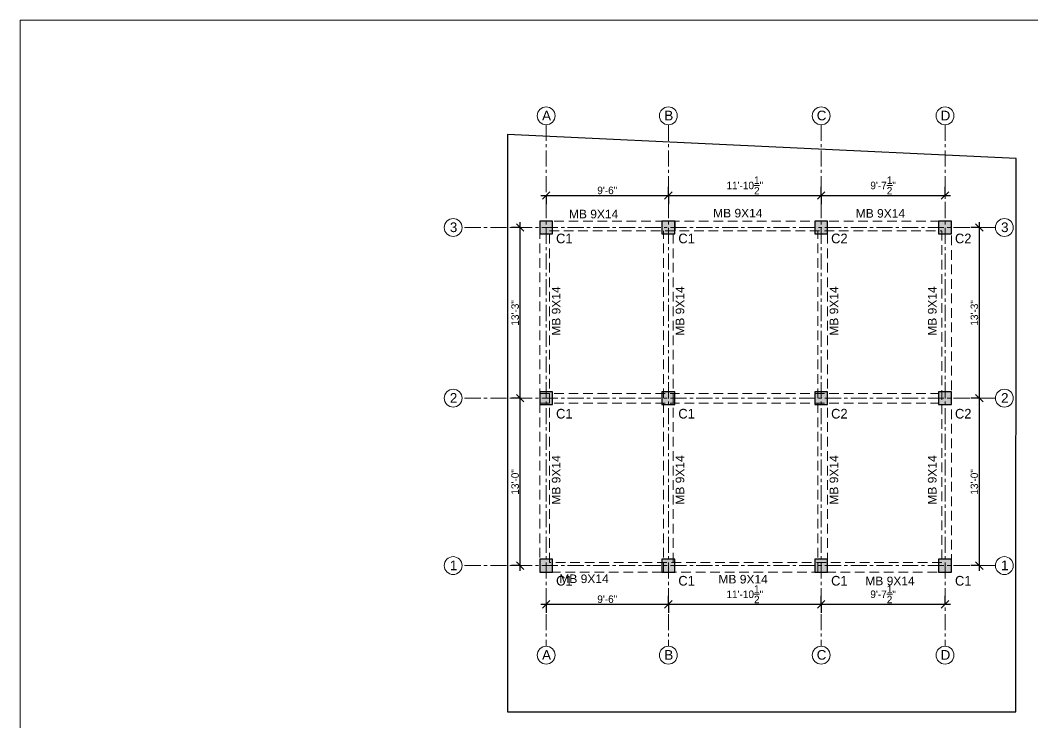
# Model space of a CAD drawing. Header units: inches. Extents: x 28835 to 36795, y -18828 to -9750.
# Drawn here: x 32816 to 33760, y -10405 to -9750 of the extents above; entities that cross this region are included whole.
import ezdxf

# ---------------------------------------------------------------- set-up
doc = ezdxf.new("R2010")
doc.units = ezdxf.units.IN
doc.header["$LTSCALE"] = 12
doc.header["$MEASUREMENT"] = 0
doc.linetypes.add('CENTER', pattern=[2, 1.25, -0.25, 0.25, -0.25])
doc.linetypes.add('DASHED', pattern=[0.75, 0.5, -0.25])
for name, color, linetype, lineweight in [('15 STRB TEXT', 7, 'Continuous', 15), ('Centre Line', 253, 'CENTER', 9), ('colum', 250, 'Continuous', 30), ('dimention', 5, 'Continuous', 9), ('ele final', 145, 'Continuous', 20), ('Ha2', 31, 'Continuous', 0), ('S tie beam', 140, 'DASHED', 18), ('Text', 7, 'Continuous', 5), ('Wall', 1, 'Continuous', 30), ('window', 6, 'Continuous', 9)]:
    doc.layers.add(name, color=color, linetype=linetype, lineweight=lineweight)
doc.styles.add('arial', font='arial.ttf')
doc.styles.add('KBS', font='GOTHIC.TTF')
doc.styles.add('Times', font='GOTHIC.TTF')
doc.dimstyles.new('D75', dxfattribs={"dimtxt": 7, "dimasz": 7, "dimexe": 8, "dimexo": 24, "dimgap": 1, "dimtad": 1, "dimdec": 1, "dimzin": 3, "dimdsep": 46, "dimlunit": 4, "dimtxsty": 'Times', "dimblk": 'OBLIQUE', "dimcen": 0, "dimdle": 5, "dimaunit": 1, "dimadec": 3, "dimazin": 0, "dimtfac": 1, "dimtdec": 1, "dimtix": 1, "dimtofl": 0, "dimtmove": 1, "dimatfit": 0, "dimldrblk": 'OBLIQUE', "dimfxl": 1, "dimfxlon": 1, "dimtolj": 1, "dimtzin": 0, "dimarcsym": 0})

# ---------------------------------------------------------------- blocks, each defined once
blk = doc.blocks.new('_Oblique')
at = {"color": 0, "linetype": 'ByBlock', "lineweight": -2}
blk.add_line((-0.5, -0.5), (0.5, 0.5), dxfattribs=at)
blk = doc.blocks.new('*D303')
at = {"layer": 'Defpoints', "color": 0, "ltscale": 12, "transparency": 16777216}
for p in [(33306.33, -10264.62), (33420.35, -10264.62), (33420.35, -10294.67)]:
    blk.add_point(p, dxfattribs=at)
at = {"layer": 'dimention', "color": 0, "lineweight": -2, "ltscale": 12, "transparency": 16777216}
for p, q in [((33301.33, -10294.67), (33425.35, -10294.67)), ((33306.33, -10294.55), (33306.33, -10302.67)), ((33420.35, -10294.55), (33420.35, -10302.67))]:
    blk.add_line(p, q, dxfattribs=at)
at = {"layer": 'dimention', "color": 0, "lineweight": -2, "ltscale": 12, "transparency": 16777216, "xscale": 7, "yscale": 7, "zscale": 7, "rotation": 180}
blk.add_blockref('_Oblique', (33306.33, -10294.67), dxfattribs=at)
at = {"layer": 'dimention', "color": 0, "lineweight": -2, "ltscale": 12, "transparency": 16777216, "xscale": 7, "yscale": 7, "zscale": 7}
blk.add_blockref('_Oblique', (33420.35, -10294.67), dxfattribs=at)
at = {"layer": 'dimention', "color": 0, "ltscale": 12, "transparency": 16777216, "insert": (33363.34, -10290), "char_height": 7, "attachment_point": 5, "style": 'Times'}
blk.add_mtext('\\A1;9\'-6"', dxfattribs=at)
blk = doc.blocks.new('*D304')
at = {"layer": 'Defpoints', "color": 0, "ltscale": 12, "transparency": 16777216}
for p in [(33562.85, -10264.62), (33420.35, -10294.67), (33562.85, -10294.67)]:
    blk.add_point(p, dxfattribs=at)
at = {"layer": 'dimention', "color": 0, "lineweight": -2, "ltscale": 12, "transparency": 16777216}
for p, q in [((33420.35, -10294.67), (33420.35, -10286.67)), ((33415.35, -10294.67), (33567.85, -10294.67)), ((33562.85, -10294.55), (33562.85, -10302.67))]:
    blk.add_line(p, q, dxfattribs=at)
at = {"layer": 'dimention', "color": 0, "lineweight": -2, "ltscale": 12, "transparency": 16777216, "xscale": 7, "yscale": 7, "zscale": 7, "rotation": 180}
blk.add_blockref('_Oblique', (33420.35, -10294.67), dxfattribs=at)
at = {"layer": 'dimention', "color": 0, "lineweight": -2, "ltscale": 12, "transparency": 16777216, "xscale": 7, "yscale": 7, "zscale": 7}
blk.add_blockref('_Oblique', (33562.85, -10294.67), dxfattribs=at)
at = {"layer": 'dimention', "color": 0, "ltscale": 12, "transparency": 16777216, "insert": (33491.6, -10285.33), "char_height": 7, "attachment_point": 5, "style": 'Times'}
blk.add_mtext('\\A1;11\'-10{\\H1x;\\S1/2;}"', dxfattribs=at)
blk = doc.blocks.new('*D305')
at = {"layer": 'Defpoints', "color": 0, "ltscale": 12, "transparency": 16777216}
for p in [(33562.85, -10294.67), (33678.35, -10294.67), (33678.35, -10294.67)]:
    blk.add_point(p, dxfattribs=at)
at = {"layer": 'dimention', "color": 0, "lineweight": -2, "ltscale": 12, "transparency": 16777216}
for p, q in [((33562.85, -10294.67), (33562.85, -10286.67)), ((33678.35, -10294.67), (33678.35, -10286.67)), ((33557.85, -10294.67), (33683.35, -10294.67))]:
    blk.add_line(p, q, dxfattribs=at)
at = {"layer": 'dimention', "color": 0, "lineweight": -2, "ltscale": 12, "transparency": 16777216, "xscale": 7, "yscale": 7, "zscale": 7, "rotation": 180}
blk.add_blockref('_Oblique', (33562.85, -10294.67), dxfattribs=at)
at = {"layer": 'dimention', "color": 0, "lineweight": -2, "ltscale": 12, "transparency": 16777216, "xscale": 7, "yscale": 7, "zscale": 7}
blk.add_blockref('_Oblique', (33678.35, -10294.67), dxfattribs=at)
at = {"layer": 'dimention', "color": 0, "ltscale": 12, "transparency": 16777216, "insert": (33620.6, -10285.33), "char_height": 7, "attachment_point": 5, "style": 'Times'}
blk.add_mtext('\\A1;9\'-7{\\H1x;\\S1/2;}"', dxfattribs=at)
blk = doc.blocks.new('*D306')
at = {"layer": 'Defpoints', "color": 0, "ltscale": 12, "transparency": 16777216}
for p in [(33282.12, -10102.62), (33300.35, -10102.62), (33300.35, -10258.62)]:
    blk.add_point(p, dxfattribs=at)
at = {"layer": 'dimention', "color": 0, "lineweight": -2, "ltscale": 12, "transparency": 16777216}
for p, q in [((33282.12, -10102.62), (33274.12, -10102.62)), ((33282.12, -10263.62), (33282.12, -10097.62)), ((33282.12, -10258.62), (33274.12, -10258.62))]:
    blk.add_line(p, q, dxfattribs=at)
at = {"layer": 'dimention', "color": 0, "lineweight": -2, "ltscale": 12, "transparency": 16777216, "xscale": 7, "yscale": 7, "zscale": 7}
for p, rotation in [((33282.12, -10102.62), 90), ((33282.12, -10258.62), 270)]:
    blk.add_blockref('_Oblique', p, dxfattribs=dict(at, rotation=rotation))
at = {"layer": 'dimention', "color": 0, "ltscale": 12, "transparency": 16777216, "insert": (33277.45, -10180.62), "char_height": 7, "attachment_point": 5, "rotation": 90, "style": 'Times'}
blk.add_mtext('\\A1;13\'-0"', dxfattribs=at)
blk = doc.blocks.new('*D307')
at = {"layer": 'Defpoints', "color": 0, "ltscale": 12, "transparency": 16777216}
for p in [(33282.12, -9943.62), (33300.33, -9943.62), (33300.35, -10102.62)]:
    blk.add_point(p, dxfattribs=at)
at = {"layer": 'dimention', "color": 0, "lineweight": -2, "ltscale": 12, "transparency": 16777216}
for p, q in [((33282.12, -10107.62), (33282.12, -9938.62)), ((33282.12, -9943.62), (33274.12, -9943.62)), ((33282.12, -10102.62), (33274.12, -10102.62))]:
    blk.add_line(p, q, dxfattribs=at)
at = {"layer": 'dimention', "color": 0, "lineweight": -2, "ltscale": 12, "transparency": 16777216, "xscale": 7, "yscale": 7, "zscale": 7}
for p, rotation in [((33282.12, -9943.62), 90), ((33282.12, -10102.62), 270)]:
    blk.add_blockref('_Oblique', p, dxfattribs=dict(at, rotation=rotation))
at = {"layer": 'dimention', "color": 0, "ltscale": 12, "transparency": 16777216, "insert": (33277.45, -10023.12), "char_height": 7, "attachment_point": 5, "rotation": 90, "style": 'Times'}
blk.add_mtext('\\A1;13\'-3"', dxfattribs=at)
blk = doc.blocks.new('*D308')
at = {"layer": 'Defpoints', "color": 0, "ltscale": 12, "transparency": 16777216}
for p in [(33710.4, -10102.62), (33728.62, -10102.62), (33728.62, -10258.62)]:
    blk.add_point(p, dxfattribs=at)
at = {"layer": 'dimention', "color": 0, "lineweight": -2, "ltscale": 12, "transparency": 16777216}
for p, q in [((33710.4, -10102.62), (33702.4, -10102.62)), ((33710.4, -10263.62), (33710.4, -10097.62)), ((33710.4, -10258.62), (33702.4, -10258.62))]:
    blk.add_line(p, q, dxfattribs=at)
at = {"layer": 'dimention', "color": 0, "lineweight": -2, "ltscale": 12, "transparency": 16777216, "xscale": 7, "yscale": 7, "zscale": 7}
for p, rotation in [((33710.4, -10102.62), 90), ((33710.4, -10258.62), 270)]:
    blk.add_blockref('_Oblique', p, dxfattribs=dict(at, rotation=rotation))
at = {"layer": 'dimention', "color": 0, "ltscale": 12, "transparency": 16777216, "insert": (33705.72, -10180.62), "char_height": 7, "attachment_point": 5, "rotation": 90, "style": 'Times'}
blk.add_mtext('\\A1;13\'-0"', dxfattribs=at)
blk = doc.blocks.new('*D309')
at = {"layer": 'Defpoints', "color": 0, "ltscale": 12, "transparency": 16777216}
for p in [(33710.4, -9943.62), (33728.6, -9943.62), (33728.62, -10102.62)]:
    blk.add_point(p, dxfattribs=at)
at = {"layer": 'dimention', "color": 0, "lineweight": -2, "ltscale": 12, "transparency": 16777216}
for p, q in [((33710.4, -10107.62), (33710.4, -9938.62)), ((33710.4, -9943.62), (33702.4, -9943.62)), ((33710.4, -10102.62), (33702.4, -10102.62))]:
    blk.add_line(p, q, dxfattribs=at)
at = {"layer": 'dimention', "color": 0, "lineweight": -2, "ltscale": 12, "transparency": 16777216, "xscale": 7, "yscale": 7, "zscale": 7}
for p, rotation in [((33710.4, -9943.62), 90), ((33710.4, -10102.62), 270)]:
    blk.add_blockref('_Oblique', p, dxfattribs=dict(at, rotation=rotation))
at = {"layer": 'dimention', "color": 0, "ltscale": 12, "transparency": 16777216, "insert": (33705.72, -10023.12), "char_height": 7, "attachment_point": 5, "rotation": 90, "style": 'Times'}
blk.add_mtext('\\A1;13\'-3"', dxfattribs=at)
blk = doc.blocks.new('*D310')
at = {"layer": 'Defpoints', "color": 0, "ltscale": 12, "transparency": 16777216}
for p in [(33306.33, -9874.69), (33420.35, -9874.69), (33420.35, -9913.74)]:
    blk.add_point(p, dxfattribs=at)
at = {"layer": 'dimention', "color": 0, "lineweight": -2, "ltscale": 12, "transparency": 16777216}
for p, q in [((33301.33, -9913.74), (33425.35, -9913.74)), ((33306.33, -9913.61), (33306.33, -9921.74)), ((33420.35, -9913.61), (33420.35, -9921.74))]:
    blk.add_line(p, q, dxfattribs=at)
at = {"layer": 'dimention', "color": 0, "lineweight": -2, "ltscale": 12, "transparency": 16777216, "xscale": 7, "yscale": 7, "zscale": 7, "rotation": 180}
blk.add_blockref('_Oblique', (33306.33, -9913.74), dxfattribs=at)
at = {"layer": 'dimention', "color": 0, "lineweight": -2, "ltscale": 12, "transparency": 16777216, "xscale": 7, "yscale": 7, "zscale": 7}
blk.add_blockref('_Oblique', (33420.35, -9913.74), dxfattribs=at)
at = {"layer": 'dimention', "color": 0, "ltscale": 12, "transparency": 16777216, "insert": (33363.34, -9909.06), "char_height": 7, "attachment_point": 5, "style": 'Times'}
blk.add_mtext('\\A1;9\'-6"', dxfattribs=at)
blk = doc.blocks.new('*D311')
at = {"layer": 'Defpoints', "color": 0, "ltscale": 12, "transparency": 16777216}
for p in [(33562.85, -9874.69), (33420.35, -9913.74), (33562.85, -9913.74)]:
    blk.add_point(p, dxfattribs=at)
at = {"layer": 'dimention', "color": 0, "lineweight": -2, "ltscale": 12, "transparency": 16777216}
for p, q in [((33415.35, -9913.74), (33567.85, -9913.74)), ((33420.35, -9913.74), (33420.35, -9905.74)), ((33562.85, -9913.61), (33562.85, -9921.74))]:
    blk.add_line(p, q, dxfattribs=at)
at = {"layer": 'dimention', "color": 0, "lineweight": -2, "ltscale": 12, "transparency": 16777216, "xscale": 7, "yscale": 7, "zscale": 7, "rotation": 180}
blk.add_blockref('_Oblique', (33420.35, -9913.74), dxfattribs=at)
at = {"layer": 'dimention', "color": 0, "lineweight": -2, "ltscale": 12, "transparency": 16777216, "xscale": 7, "yscale": 7, "zscale": 7}
blk.add_blockref('_Oblique', (33562.85, -9913.74), dxfattribs=at)
at = {"layer": 'dimention', "color": 0, "ltscale": 12, "transparency": 16777216, "insert": (33491.6, -9904.4), "char_height": 7, "attachment_point": 5, "style": 'Times'}
blk.add_mtext('\\A1;11\'-10{\\H1x;\\S1/2;}"', dxfattribs=at)
blk = doc.blocks.new('*D312')
at = {"layer": 'Defpoints', "color": 0, "ltscale": 12, "transparency": 16777216}
for p in [(33562.85, -9913.74), (33678.35, -9913.74), (33678.35, -9913.74)]:
    blk.add_point(p, dxfattribs=at)
at = {"layer": 'dimention', "color": 0, "lineweight": -2, "ltscale": 12, "transparency": 16777216}
for p, q in [((33557.85, -9913.74), (33683.35, -9913.74)), ((33562.85, -9913.74), (33562.85, -9905.74)), ((33678.35, -9913.74), (33678.35, -9905.74))]:
    blk.add_line(p, q, dxfattribs=at)
at = {"layer": 'dimention', "color": 0, "lineweight": -2, "ltscale": 12, "transparency": 16777216, "xscale": 7, "yscale": 7, "zscale": 7, "rotation": 180}
blk.add_blockref('_Oblique', (33562.85, -9913.74), dxfattribs=at)
at = {"layer": 'dimention', "color": 0, "lineweight": -2, "ltscale": 12, "transparency": 16777216, "xscale": 7, "yscale": 7, "zscale": 7}
blk.add_blockref('_Oblique', (33678.35, -9913.74), dxfattribs=at)
at = {"layer": 'dimention', "color": 0, "ltscale": 12, "transparency": 16777216, "insert": (33620.6, -9904.4), "char_height": 7, "attachment_point": 5, "style": 'Times'}
blk.add_mtext('\\A1;9\'-7{\\H1x;\\S1/2;}"', dxfattribs=at)

msp = doc.modelspace()

# ---------------------------------------------------------------- hatches: boundary and pattern name
at = {"layer": 'Ha2'}
for points in [[(33312.35, -9949.62), (33312.35, -9937.62), (33300.35, -9937.62), (33300.35, -9949.62)], [(33426.35, -9949.62), (33426.35, -9937.62), (33414.35, -9937.62), (33414.35, -9949.62)], [(33568.85, -9949.62), (33568.85, -9937.62), (33556.85, -9937.62), (33556.85, -9949.62)], [(33684.35, -9949.62), (33684.35, -9937.62), (33672.35, -9937.62), (33672.35, -9949.62)], [(33312.33, -10108.62), (33312.33, -10096.62), (33300.33, -10096.62), (33300.33, -10108.62)], [(33312.35, -10108.62), (33312.35, -10096.62), (33300.35, -10096.62), (33300.35, -10108.62)], [(33426.35, -10108.62), (33426.35, -10096.62), (33414.35, -10096.62), (33414.35, -10108.62)], [(33568.85, -10108.62), (33568.85, -10096.62), (33556.85, -10096.62), (33556.85, -10108.62)], [(33684.35, -10108.62), (33684.35, -10096.62), (33672.35, -10096.62), (33672.35, -10108.62)], [(33312.33, -10264.62), (33312.33, -10252.62), (33300.33, -10252.62), (33300.33, -10264.62)], [(33426.35, -10264.62), (33426.35, -10252.62), (33414.35, -10252.62), (33414.35, -10264.62)], [(33568.85, -10264.62), (33568.85, -10252.62), (33556.85, -10252.62), (33556.85, -10264.62)], [(33684.35, -10264.62), (33684.35, -10252.62), (33672.35, -10252.62), (33672.35, -10264.62)]]:
    msp.add_hatch(color=256, dxfattribs=at).paths.add_polyline_path(points)

# ---------------------------------------------------------------- linework, layer by layer
at = {"layer": 'Centre Line'}
for p, q in [((33306.35, -9847.77), (33306.35, -10333.75)), ((33420.35, -9847.77), (33420.35, -10333.75)), ((33562.85, -9847.77), (33562.85, -10333.75)), ((33678.35, -9847.77), (33678.35, -10333.75)), ((33725.34, -9943.62), (33227.95, -9943.62)), ((33725.34, -10102.62), (33227.95, -10102.62)), ((33725.34, -10258.62), (33227.93, -10258.62))]:
    msp.add_line(p, q, dxfattribs=at)
at = {"layer": 'colum'}
for points in [[(33312.35, -9949.62), (33312.35, -9937.62), (33300.35, -9937.62), (33300.35, -9949.62)], [(33426.35, -9949.62), (33426.35, -9937.62), (33414.35, -9937.62), (33414.35, -9949.62)], [(33568.85, -9949.62), (33568.85, -9937.62), (33556.85, -9937.62), (33556.85, -9949.62)], [(33684.35, -9949.62), (33684.35, -9937.62), (33672.35, -9937.62), (33672.35, -9949.62)], [(33312.33, -10108.62), (33312.33, -10096.62), (33300.33, -10096.62), (33300.33, -10108.62)], [(33426.35, -10108.62), (33426.35, -10096.62), (33414.35, -10096.62), (33414.35, -10108.62)], [(33568.85, -10108.62), (33568.85, -10096.62), (33556.85, -10096.62), (33556.85, -10108.62)], [(33684.35, -10108.62), (33684.35, -10096.62), (33672.35, -10096.62), (33672.35, -10108.62)], [(33312.33, -10264.62), (33312.33, -10252.62), (33300.33, -10252.62), (33300.33, -10264.62)], [(33426.35, -10264.62), (33426.35, -10252.62), (33414.35, -10252.62), (33414.35, -10264.62)], [(33568.85, -10264.62), (33568.85, -10252.62), (33556.85, -10252.62), (33556.85, -10264.62)], [(33684.35, -10264.62), (33684.35, -10252.62), (33672.35, -10252.62), (33672.35, -10264.62)]]:
    msp.add_lwpolyline(points, close=True, dxfattribs=at)
msp.add_lwpolyline([(33312.35, -10096.62), (33300.35, -10096.62), (33300.35, -10108.62), (33312.35, -10108.62), (33312.35, -10101.12)], dxfattribs=at)
at = {"layer": 'ele final', "ltscale": 12}
msp.add_lwpolyline([(32815.9, -9750.45), (36429.48, -9750.45), (36429.48, -12596.12), (32815.9, -12596.12)], close=True, dxfattribs=at)
at = {"layer": 'S tie beam', "ltscale": 1.5}
for p, q in [((33300.35, -10264.62), (33300.35, -9937.62)), ((33300.35, -9937.62), (33684.35, -9937.62)), ((33684.35, -9937.62), (33684.35, -10264.62)), ((33309.35, -10255.62), (33309.35, -9946.62)), ((33309.35, -9946.62), (33675.35, -9946.62)), ((33415.85, -10264.62), (33415.85, -9946.62)), ((33424.85, -10255.62), (33424.85, -9946.62)), ((33559.85, -10264.62), (33559.85, -9946.62)), ((33568.85, -10255.62), (33568.85, -9946.62)), ((33675.35, -9946.62), (33675.35, -10255.62)), ((33300.35, -10098.12), (33672.35, -10098.12)), ((33300.35, -10107.12), (33672.35, -10107.12)), ((33675.35, -10255.62), (33309.35, -10255.62)), ((33684.35, -10264.62), (33300.35, -10264.62))]:
    msp.add_line(p, q, dxfattribs=at)
at = {"layer": 'Wall', "ltscale": 12}
msp.add_line((33426.35, -9937.62), (33426.35, -9946.62), dxfattribs=at)
at = {"layer": 'Wall'}
for p, q in [((33684.35, -10108.62), (33684.35, -10096.62)), ((33559.85, -10108.62), (33568.85, -10108.62))]:
    msp.add_line(p, q, dxfattribs=at)
msp.add_lwpolyline([(33744.8, -9879.23), (33270.33, -9856.79), (33270.33, -10394.79), (33744.33, -10394.79)], close=True, dxfattribs=at)
at = {"layer": 'window', "linetype": 'Continuous', "ltscale": 25}
for centre in [(33306.35, -9839.46), (33420.35, -9839.46), (33562.85, -9839.46), (33678.35, -9839.46), (33219.64, -9943.62), (33733.68, -9943.62), (33219.64, -10102.62), (33733.68, -10102.62), (33219.62, -10258.62), (33733.66, -10258.62), (33306.35, -10342.07), (33420.35, -10342.07), (33562.85, -10342.07), (33678.35, -10342.07)]:
    msp.add_circle(centre, 8.32, dxfattribs=at)

# ---------------------------------------------------------------- texts
at = {"layer": '15 STRB TEXT', "color": 3, "lineweight": 60, "char_height": 8, "width": 383.5653, "attachment_point": 1, "style": 'arial'}
for insert in [(33327.6, -9927.02), (33462.1, -9926.18), (33595.09, -9926.41), (33318.7, -10266.91), (33467.06, -10267.29), (33604.03, -10268.92)]:
    msp.add_mtext('MB 9X14', dxfattribs=dict(at, insert=insert))
at = {"layer": '15 STRB TEXT', "color": 3, "lineweight": 60, "char_height": 8, "width": 383.5653, "attachment_point": 1, "rotation": 90, "style": 'arial'}
for insert in [(33311.66, -10044.39), (33427.13, -10044.39), (33570.7, -10044.39), (33662.38, -10044.39), (33311.66, -10201.8), (33427.13, -10201.8), (33570.7, -10201.8), (33662.38, -10201.8)]:
    msp.add_mtext('MB 9X14', dxfattribs=dict(at, insert=insert))
at = {"layer": 'Text', "ltscale": 0.3, "char_height": 9, "attachment_point": 1, "style": 'KBS'}
for s, insert in [('C1', (33315.59, -9949.27)), ('C1', (33429.59, -9949.27)), ('C2', (33572.09, -9949.27)), ('C2', (33687.59, -9949.27)), ('C1', (33315.59, -10112.58)), ('C1', (33429.59, -10112.58)), ('C2', (33572.09, -10112.58)), ('C2', (33687.59, -10112.58)), ('C1', (33315.59, -10268.25)), ('C1', (33429.59, -10268.25)), ('C1', (33572.09, -10268.25)), ('C1', (33687.59, -10268.25))]:
    msp.add_mtext(s, dxfattribs=dict(at, insert=insert))
at = {"layer": 'window', "linetype": 'Continuous', "ltscale": 25, "char_height": 9, "width": 0.0000117, "attachment_point": 5, "rotation": 359.97765}
for s, insert in [('{\\fArial|b0|i0|c0|p34;A}', (33306.73, -9839.25)), ('{\\fArial|b0|i0|c0|p34;B}', (33420.73, -9839.25)), ('{\\fArial|b0|i0|c0|p34;C}', (33563.23, -9839.25)), ('{\\fArial|b0|i0|c0|p34;D}', (33678.73, -9839.25)), ('{\\fArial|b0|i0|c0|p34;3}', (33220.02, -9943.41)), ('{\\fArial|b0|i0|c0|p34;3}', (33734.06, -9943.41)), ('{\\fArial|b0|i0|c0|p34;2}', (33220.02, -10102.41)), ('{\\fArial|b0|i0|c0|p34;2}', (33734.06, -10102.41)), ('{\\fArial|b0|i0|c0|p34;1}', (33220, -10258.41)), ('{\\fArial|b0|i0|c0|p34;1}', (33734.04, -10258.41)), ('{\\fArial|b0|i0|c0|p34;A}', (33306.73, -10341.86)), ('{\\fArial|b0|i0|c0|p34;B}', (33420.73, -10341.86)), ('{\\fArial|b0|i0|c0|p34;C}', (33563.23, -10341.86)), ('{\\fArial|b0|i0|c0|p34;D}', (33678.73, -10341.86))]:
    msp.add_mtext(s, dxfattribs=dict(at, insert=insert))

# ---------------------------------------------------------------- dimensions: what is measured, and where the dimension line sits
at = {"layer": 'dimention', "ltscale": 12}
for base, p1, p2, picture, middle in [((33420.35, -9913.74), (33306.33, -9874.69), (33420.35, -9874.69), '*D310', (33363.34, -9909.06)), ((33562.85, -9913.74), (33420.35, -9913.74), (33562.85, -9874.69), '*D311', (33491.6, -9904.4)), ((33678.35, -9913.74), (33562.85, -9913.74), (33678.35, -9913.74), '*D312', (33620.6, -9904.4)), ((33420.35, -10294.67), (33306.33, -10264.62), (33420.35, -10264.62), '*D303', (33363.34, -10290)), ((33562.85, -10294.67), (33420.35, -10294.67), (33562.85, -10264.62), '*D304', (33491.6, -10285.33)), ((33678.35, -10294.67), (33562.85, -10294.67), (33678.35, -10294.67), '*D305', (33620.6, -10285.33))]:
    dim = msp.add_linear_dim(base=base, p1=p1, p2=p2, dimstyle='D75', override={"dimfxl": 0.125}, dxfattribs=at)
    dim.commit()
    dim.dimension.update_dxf_attribs({"geometry": picture, "text_midpoint": middle})
for base, p1, p2, picture, middle in [((33282.12, -9943.62), (33300.35, -10102.62), (33300.33, -9943.62), '*D307', (33277.45, -10023.12)), ((33710.4, -9943.62), (33728.62, -10102.62), (33728.6, -9943.62), '*D309', (33705.72, -10023.12)), ((33282.12, -10102.62), (33300.35, -10258.62), (33300.35, -10102.62), '*D306', (33277.45, -10180.62)), ((33710.4, -10102.62), (33728.62, -10258.62), (33728.62, -10102.62), '*D308', (33705.72, -10180.62))]:
    dim = msp.add_linear_dim(base=base, p1=p1, p2=p2, angle=90, dimstyle='D75', override={"dimfxl": 0.125}, dxfattribs=at)
    dim.commit()
    dim.dimension.update_dxf_attribs({"geometry": picture, "text_midpoint": middle})

doc.saveas('drawing.dxf')
